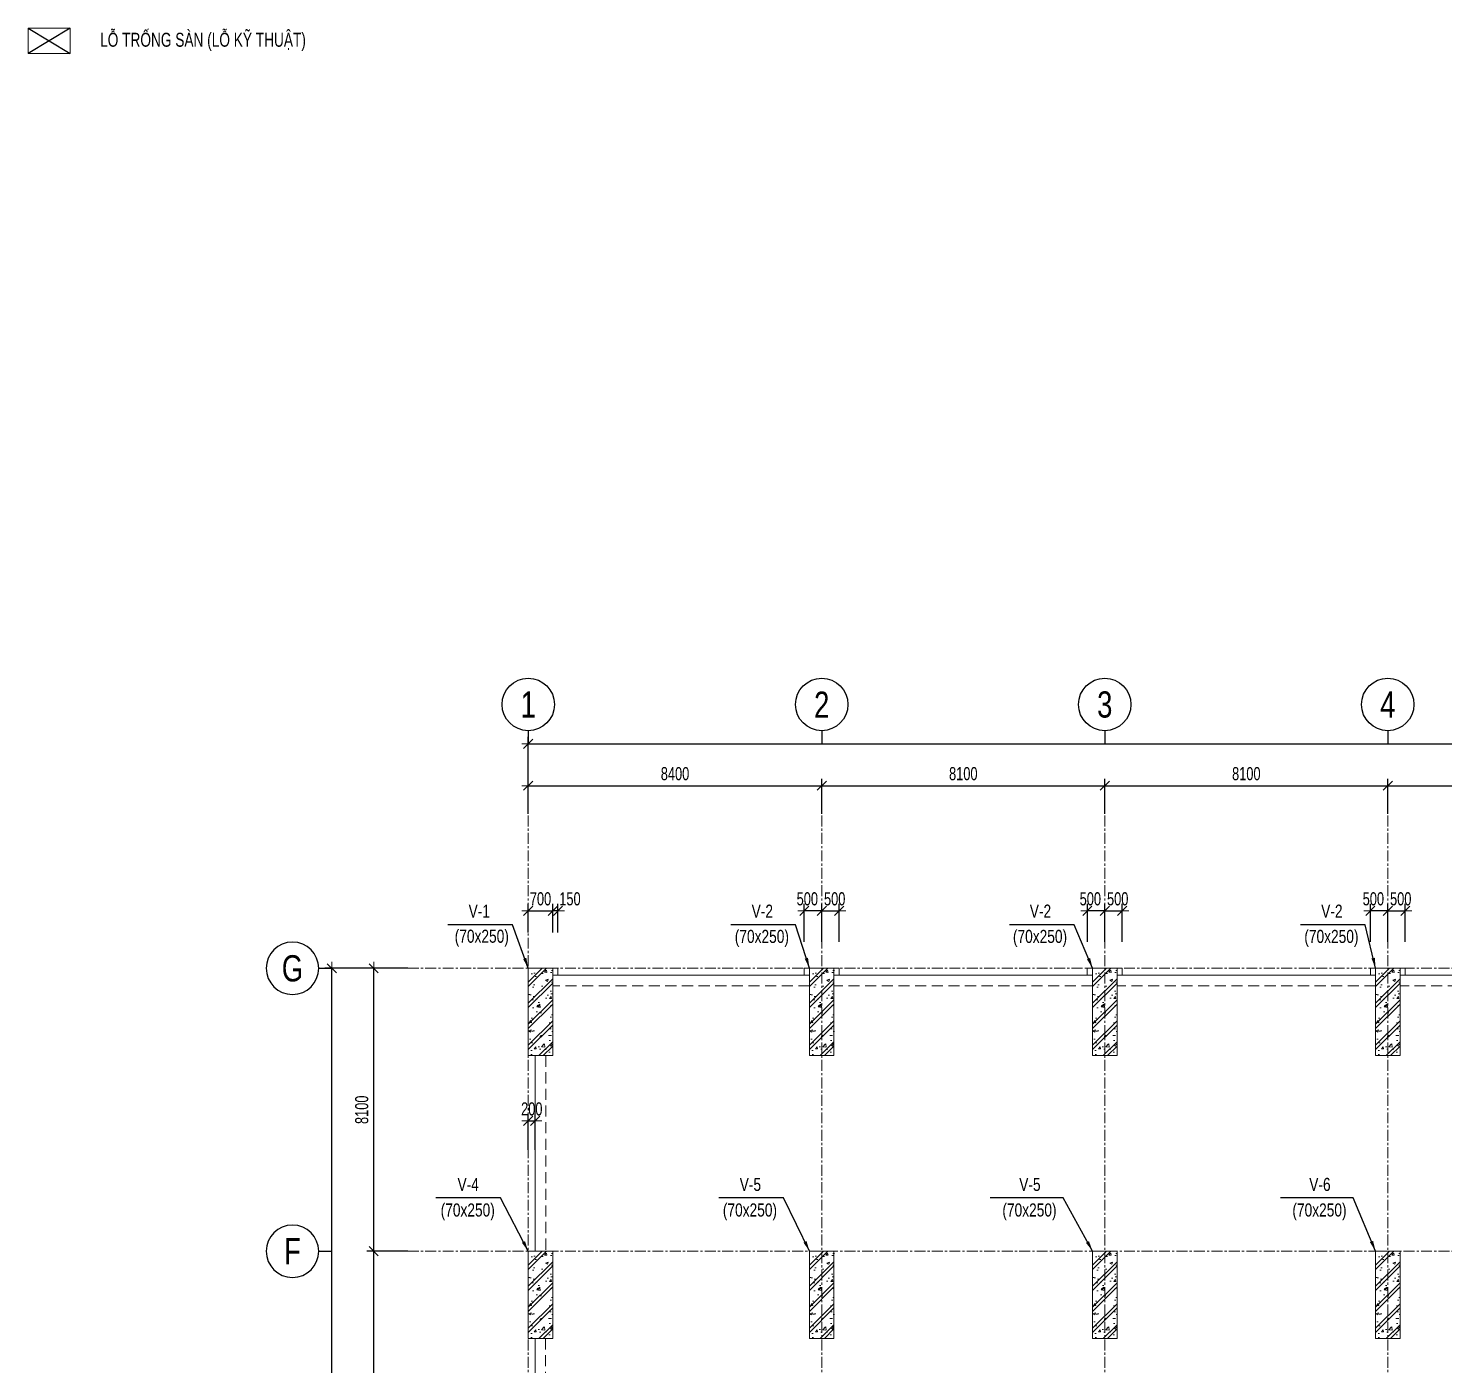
# Model space of a CAD drawing. Header units: millimetres. Extents: x 217991 to 313900, y 2625501 to 2818210.
# Drawn here: x 217991 to 258499, y 2683088 to 2721345 of the extents above; entities that cross this region are included whole.
import ezdxf
from ezdxf.enums import TextEntityAlignment as Align

# ---------------------------------------------------------------- set-up
doc = ezdxf.new("R2010")
doc.units = ezdxf.units.MM
doc.header["$LTSCALE"] = 50
doc.header["$MEASUREMENT"] = 0
doc.linetypes.add('CENTER', pattern=[2, 1.25, -0.25, 0.25, -0.25])
doc.linetypes.add('HIDDEN', pattern=[9.525, 6.35, -3.175])
doc.layers.get('Defpoints').update_dxf_attribs({"lineweight": 9})
for name, color, linetype, lineweight in [('02.CDC.DIM', 1, 'Continuous', 20), ('CDC - DAI COC', 3, 'Continuous', 0), ('CDC- COT', 4, 'Continuous', 0), ('CDC- DAM', 3, 'Continuous', 5), ('CDC- TRUC', 5, 'CENTER', 15), ('Dim', 8, 'Continuous', 15), ('Dim-off', 8, 'Continuous', 15)]:
    doc.layers.add(name, color=color, linetype=linetype, lineweight=lineweight)
for name, color, linetype in [('CDC-SAN', 3, 'Continuous'), ('CDC.02.DIM', 1, 'Continuous'), ('KCS_TEXT', 2, 'Continuous'), ('KCS_TEXT_TEN_COT', 3, 'Continuous')]:
    doc.layers.add(name, color=color, linetype=linetype)
doc.styles.add('BIGTEXT', font='VHARIAL.TTF', dxfattribs={"width": 0.8, "height": 1000})
doc.styles.add('KCS_SMTEXT', font='arial_1.ttf', dxfattribs={"width": 0.7})
doc.styles.add('VN simplex', font='arial_1.ttf', dxfattribs={"width": 0.7})
doc.dimstyles.new('DIM A1 1-150 (Time City)', dxfattribs={"dimtxt": 375, "dimasz": 1.25, "dimexe": 200, "dimexo": 0, "dimgap": 150, "dimtad": 1, "dimdec": 1, "dimzin": 13, "dimdsep": 46, "dimtxsty": 'VN simplex', "dimblk1": 'D', "dimblk2": 'D', "dimsah": 1, "dimcen": 0, "dimdle": 50, "dimclrd": 1, "dimclre": 1, "dimclrt": 2, "dimadec": 0, "dimazin": 0, "dimtfac": 1, "dimtdec": 1, "dimtix": 1, "dimtmove": 2, "dimatfit": 3, "dimldrblk": 'D', "dimfxl": 1, "dimtolj": 1, "dimtzin": 13, "dimarcsym": 0})
doc.dimstyles.new('KCS_DIM100', dxfattribs={"dimscale": 100, "dimtxt": 2.5, "dimasz": 3, "dimexe": 1.2, "dimexo": 0, "dimgap": 1, "dimtad": 1, "dimdec": 0, "dimzin": 0, "dimdsep": 46, "dimtxsty": 'KCS_SMTEXT', "dimblk": 'ARCHTICK', "dimcen": 0, "dimdle": 1, "dimclrd": 1, "dimclre": 1, "dimclrt": 2, "dimadec": 0, "dimazin": 0, "dimtfac": 1, "dimtdec": 0, "dimtix": 1, "dimtmove": 2, "dimatfit": 3, "dimfxl": 1, "dimtolj": 1, "dimtzin": 0, "dimarcsym": 0})

# ---------------------------------------------------------------- blocks, each defined once
blk = doc.blocks.new('D')
at = {"layer": 'Dim'}
blk.add_line((150, 0), (-150, 0), dxfattribs=at)
at = {"layer": 'Dim', "color": 3}
blk.add_line((106, 106), (-106, -106), dxfattribs=at)
blk = doc.blocks.new('*D99')
at = {"layer": 'Defpoints', "color": 0, "ltscale": 0.5, "transparency": 16777216}
for p in [(240700, 2699663), (232300, 2698859), (240700, 2698859)]:
    blk.add_point(p, dxfattribs=at)
at = {"layer": 'Dim', "color": 1, "lineweight": -2, "ltscale": 0.5, "transparency": 16777216}
for p, q in [((232300, 2698859), (232300, 2699863)), ((240700, 2698859), (240700, 2699863)), ((232301, 2699663), (240698, 2699663))]:
    blk.add_line(p, q, dxfattribs=at)
at = {"layer": 'Dim', "color": 1, "lineweight": -2, "ltscale": 0.5, "transparency": 16777216, "xscale": 1.25, "yscale": 1.25, "zscale": 1.25, "rotation": 180}
blk.add_blockref('D', (232300, 2699663), dxfattribs=at)
at = {"layer": 'Dim', "color": 1, "lineweight": -2, "ltscale": 0.5, "transparency": 16777216, "xscale": 1.25, "yscale": 1.25, "zscale": 1.25}
blk.add_blockref('D', (240700, 2699663), dxfattribs=at)
at = {"layer": 'Dim', "color": 2, "ltscale": 0.5, "transparency": 16777216, "insert": (236500, 2700005), "char_height": 375, "attachment_point": 5, "style": 'VN simplex'}
blk.add_mtext('\\A1;8400', dxfattribs=at)
blk = doc.blocks.new('*D100')
at = {"layer": 'Defpoints', "color": 0, "ltscale": 0.5, "transparency": 16777216}
for p in [(248800, 2699663), (240700, 2698859), (248800, 2698859)]:
    blk.add_point(p, dxfattribs=at)
at = {"layer": 'Dim', "color": 1, "lineweight": -2, "ltscale": 0.5, "transparency": 16777216}
for p, q in [((240700, 2698859), (240700, 2699863)), ((248800, 2698859), (248800, 2699863)), ((240701, 2699663), (248798, 2699663))]:
    blk.add_line(p, q, dxfattribs=at)
at = {"layer": 'Dim', "color": 1, "lineweight": -2, "ltscale": 0.5, "transparency": 16777216, "xscale": 1.25, "yscale": 1.25, "zscale": 1.25, "rotation": 180}
blk.add_blockref('D', (240700, 2699663), dxfattribs=at)
at = {"layer": 'Dim', "color": 1, "lineweight": -2, "ltscale": 0.5, "transparency": 16777216, "xscale": 1.25, "yscale": 1.25, "zscale": 1.25}
blk.add_blockref('D', (248800, 2699663), dxfattribs=at)
at = {"layer": 'Dim', "color": 2, "ltscale": 0.5, "transparency": 16777216, "insert": (244750, 2700005), "char_height": 375, "attachment_point": 5, "style": 'VN simplex'}
blk.add_mtext('\\A1;8100', dxfattribs=at)
blk = doc.blocks.new('*D101')
at = {"layer": 'Defpoints', "color": 0, "ltscale": 0.5, "transparency": 16777216}
for p in [(256900, 2699663), (248800, 2698859), (256900, 2698859)]:
    blk.add_point(p, dxfattribs=at)
at = {"layer": 'Dim', "color": 1, "lineweight": -2, "ltscale": 0.5, "transparency": 16777216}
for p, q in [((248800, 2698859), (248800, 2699863)), ((256900, 2698859), (256900, 2699863)), ((248801, 2699663), (256898, 2699663))]:
    blk.add_line(p, q, dxfattribs=at)
at = {"layer": 'Dim', "color": 1, "lineweight": -2, "ltscale": 0.5, "transparency": 16777216, "xscale": 1.25, "yscale": 1.25, "zscale": 1.25, "rotation": 180}
blk.add_blockref('D', (248800, 2699663), dxfattribs=at)
at = {"layer": 'Dim', "color": 1, "lineweight": -2, "ltscale": 0.5, "transparency": 16777216, "xscale": 1.25, "yscale": 1.25, "zscale": 1.25}
blk.add_blockref('D', (256900, 2699663), dxfattribs=at)
at = {"layer": 'Dim', "color": 2, "ltscale": 0.5, "transparency": 16777216, "insert": (252850, 2700005), "char_height": 375, "attachment_point": 5, "style": 'VN simplex'}
blk.add_mtext('\\A1;8100', dxfattribs=at)
blk = doc.blocks.new('*D102')
at = {"layer": 'Defpoints', "color": 0, "ltscale": 0.5, "transparency": 16777216}
for p in [(265000, 2699663), (256900, 2698859), (265000, 2698859)]:
    blk.add_point(p, dxfattribs=at)
at = {"layer": 'Dim', "color": 1, "lineweight": -2, "ltscale": 0.5, "transparency": 16777216}
for p, q in [((256900, 2698859), (256900, 2699863)), ((265000, 2698859), (265000, 2699863)), ((256901, 2699663), (264998, 2699663))]:
    blk.add_line(p, q, dxfattribs=at)
at = {"layer": 'Dim', "color": 1, "lineweight": -2, "ltscale": 0.5, "transparency": 16777216, "xscale": 1.25, "yscale": 1.25, "zscale": 1.25, "rotation": 180}
blk.add_blockref('D', (256900, 2699663), dxfattribs=at)
at = {"layer": 'Dim', "color": 1, "lineweight": -2, "ltscale": 0.5, "transparency": 16777216, "xscale": 1.25, "yscale": 1.25, "zscale": 1.25}
blk.add_blockref('D', (265000, 2699663), dxfattribs=at)
at = {"layer": 'Dim', "color": 2, "ltscale": 0.5, "transparency": 16777216, "insert": (260950, 2700005), "char_height": 375, "attachment_point": 5, "style": 'VN simplex'}
blk.add_mtext('\\A1;8100', dxfattribs=at)
blk = doc.blocks.new('*D123')
at = {"layer": 'Defpoints', "color": 0, "ltscale": 0.5, "transparency": 16777216}
for p in [(227876, 2686335), (228851, 2686335), (228851, 2678235)]:
    blk.add_point(p, dxfattribs=at)
at = {"layer": 'Dim', "color": 1, "lineweight": -2, "ltscale": 0.5, "transparency": 16777216}
for p, q in [((228851, 2686335), (227676, 2686335)), ((227876, 2678237), (227876, 2686334)), ((228851, 2678235), (227676, 2678235))]:
    blk.add_line(p, q, dxfattribs=at)
at = {"layer": 'Dim', "color": 1, "lineweight": -2, "ltscale": 0.5, "transparency": 16777216, "xscale": 1.25, "yscale": 1.25, "zscale": 1.25}
for p, rotation in [((227876, 2686335), 90), ((227876, 2678235), 270)]:
    blk.add_blockref('D', p, dxfattribs=dict(at, rotation=rotation))
at = {"layer": 'Dim', "color": 2, "ltscale": 0.5, "transparency": 16777216, "insert": (227535, 2682285), "char_height": 375, "attachment_point": 5, "rotation": 90, "style": 'VN simplex'}
blk.add_mtext('\\A1;8100', dxfattribs=at)
blk = doc.blocks.new('*D124')
at = {"layer": 'Defpoints', "color": 0, "ltscale": 0.5, "transparency": 16777216}
for p in [(227876, 2694435), (228851, 2694435), (228851, 2686335)]:
    blk.add_point(p, dxfattribs=at)
at = {"layer": 'Dim', "color": 1, "lineweight": -2, "ltscale": 0.5, "transparency": 16777216}
for p, q in [((228851, 2694435), (227676, 2694435)), ((227876, 2686337), (227876, 2694434)), ((228851, 2686335), (227676, 2686335))]:
    blk.add_line(p, q, dxfattribs=at)
at = {"layer": 'Dim', "color": 1, "lineweight": -2, "ltscale": 0.5, "transparency": 16777216, "xscale": 1.25, "yscale": 1.25, "zscale": 1.25}
for p, rotation in [((227876, 2694435), 90), ((227876, 2686335), 270)]:
    blk.add_blockref('D', p, dxfattribs=dict(at, rotation=rotation))
at = {"layer": 'Dim', "color": 2, "ltscale": 0.5, "transparency": 16777216, "insert": (227535, 2690385), "char_height": 375, "attachment_point": 5, "rotation": 90, "style": 'VN simplex'}
blk.add_mtext('\\A1;8100', dxfattribs=at)
blk = doc.blocks.new('*D126')
at = {"layer": 'Defpoints', "color": 0, "ltscale": 0.5, "transparency": 16777216}
for p in [(226676, 2694435), (228851, 2694435), (228851, 2645835)]:
    blk.add_point(p, dxfattribs=at)
at = {"layer": 'Dim', "color": 1, "lineweight": -2, "ltscale": 0.5, "transparency": 16777216}
for p, q in [((228851, 2694435), (226476, 2694435)), ((226676, 2645837), (226676, 2694434)), ((228851, 2645835), (226476, 2645835))]:
    blk.add_line(p, q, dxfattribs=at)
at = {"layer": 'Dim', "color": 1, "lineweight": -2, "ltscale": 0.5, "transparency": 16777216, "xscale": 1.25, "yscale": 1.25, "zscale": 1.25}
for p, rotation in [((226676, 2694435), 90), ((226676, 2645835), 270)]:
    blk.add_blockref('D', p, dxfattribs=dict(at, rotation=rotation))
at = {"layer": 'Dim', "color": 2, "ltscale": 0.5, "transparency": 16777216, "insert": (226335, 2671485), "char_height": 375, "attachment_point": 5, "rotation": 90, "style": 'VN simplex'}
blk.add_mtext('\\A1;48600', dxfattribs=at)
blk = doc.blocks.new('*D128')
at = {"layer": 'Defpoints', "color": 0, "ltscale": 0.5, "transparency": 16777216}
for p in [(289600, 2700863), (232300, 2698859), (289600, 2698859)]:
    blk.add_point(p, dxfattribs=at)
at = {"layer": 'Dim', "color": 1, "lineweight": -2, "ltscale": 0.5, "transparency": 16777216}
for p, q in [((232300, 2698859), (232300, 2701063)), ((289600, 2698859), (289600, 2701063)), ((232301, 2700863), (289598, 2700863))]:
    blk.add_line(p, q, dxfattribs=at)
at = {"layer": 'Dim', "color": 1, "lineweight": -2, "ltscale": 0.5, "transparency": 16777216, "xscale": 1.25, "yscale": 1.25, "zscale": 1.25, "rotation": 180}
blk.add_blockref('D', (232300, 2700863), dxfattribs=at)
at = {"layer": 'Dim', "color": 1, "lineweight": -2, "ltscale": 0.5, "transparency": 16777216, "xscale": 1.25, "yscale": 1.25, "zscale": 1.25}
blk.add_blockref('D', (289600, 2700863), dxfattribs=at)
at = {"layer": 'Dim', "color": 2, "ltscale": 0.5, "transparency": 16777216, "insert": (260950, 2701205), "char_height": 375, "attachment_point": 5, "style": 'VN simplex'}
blk.add_mtext('\\A1;57300', dxfattribs=at)
blk = doc.blocks.new('_ArchTick')
at = {"const_width": 0.15}
blk.add_lwpolyline([(-0.5, -0.5), (0.5, 0.5)], dxfattribs=at)
blk = doc.blocks.new('cot vach loi tang 3 new')
at = {"layer": 'CDC- COT'}
h = blk.add_hatch(dxfattribs=at)
h.set_pattern_fill('BT-01', color=8, scale=100, pattern_type=2)
h.set_pattern_definition([(50, (-164922, -574478.5), (717.2602, -62.7521), [75, -825]), (355, (-164922, -574478.5), (-138.7513, 752.1921), [60, -660]), (100.4514, (-164862.2, -574483.7), (578.5094, 689.4395), [63.7402, -701.1421]), (46.1842, (-164922, -574278.5), (1067.241, -165.519), [112.5, -1237.5]), (96.6356, (-164833.1, -574292.3), (934.6627, 974.118), [95.6103, -1051.713]), (351.1842, (-164922, -574278.5), (934.662, 974.1186), [90, -990]), (21, (-164822, -574328.5), (596.90705, -402.6189), [75, -825]), (326, (-164822, -574328.5), (243.3153, 725.15), [60, -660]), (71.4514, (-164772.26, -574362.05), (840.2226, 322.5305), [63.7402, -701.1421]), (37.5, (-164922, -574478.5), (12.15986, 332.89385), [0, -652, 0, -670, 0, -662.5]), (7.5, (-164922, -574478.5), (263.06954, 394.4117), [0, -382, 0, -637, 0, -252.5]), (327.5, (-165145, -574478.5), (533.82244, -22.55487), [0, -250, 0, -780, 0, -1035]), (317.5, (-165245, -574478.5), (583.18617, 100.105), [0, -325, 0, -518, 0, -735]), (45, (-164922, -574478.5), (-300.5204, 300.5204), []), (45, (-164922, -574356), (-300.5204, 300.5204), [])])
h.paths.add_polyline_path([(42207, -227243), (42907, -227243), (42907, -229743), (42207, -229743)])
h = blk.add_hatch(dxfattribs=at)
h.set_pattern_fill('BT-01', color=8, scale=100, pattern_type=2)
h.set_pattern_definition([(50, (-156872, -574478.5), (717.2602, -62.7521), [75, -825]), (355, (-156872, -574478.5), (-138.7513, 752.1921), [60, -660]), (100.4514, (-156812.2, -574483.7), (578.5094, 689.4395), [63.7402, -701.1421]), (46.1842, (-156872, -574278.5), (1067.241, -165.519), [112.5, -1237.5]), (96.6356, (-156783.1, -574292.3), (934.6627, 974.118), [95.6103, -1051.713]), (351.1842, (-156872, -574278.5), (934.662, 974.1186), [90, -990]), (21, (-156772, -574328.5), (596.90705, -402.6189), [75, -825]), (326, (-156772, -574328.5), (243.3153, 725.15), [60, -660]), (71.4514, (-156722.26, -574362.05), (840.2226, 322.5305), [63.7402, -701.1421]), (37.5, (-156872, -574478.5), (12.15986, 332.89385), [0, -652, 0, -670, 0, -662.5]), (7.5, (-156872, -574478.5), (263.06954, 394.4117), [0, -382, 0, -637, 0, -252.5]), (327.5, (-157095, -574478.5), (533.82244, -22.55487), [0, -250, 0, -780, 0, -1035]), (317.5, (-157195, -574478.5), (583.18617, 100.105), [0, -325, 0, -518, 0, -735]), (45, (-156872, -574478.5), (-300.5204, 300.5204), []), (45, (-156872, -574356), (-300.5204, 300.5204), [])])
h.paths.add_polyline_path([(50257, -227243), (50957, -227243), (50957, -229743), (50257, -229743)])
h = blk.add_hatch(dxfattribs=at)
h.set_pattern_fill('BT-01', color=8, scale=100, pattern_type=2)
h.set_pattern_definition([(50, (-148772, -574478.5), (717.2602, -62.7521), [75, -825]), (355, (-148772, -574478.5), (-138.7513, 752.1921), [60, -660]), (100.4514, (-148712.2, -574483.7), (578.5094, 689.4395), [63.7402, -701.1421]), (46.1842, (-148772, -574278.5), (1067.241, -165.519), [112.5, -1237.5]), (96.6356, (-148683.1, -574292.3), (934.6627, 974.118), [95.6103, -1051.713]), (351.1842, (-148772, -574278.5), (934.662, 974.1186), [90, -990]), (21, (-148672, -574328.5), (596.90705, -402.6189), [75, -825]), (326, (-148672, -574328.5), (243.3153, 725.15), [60, -660]), (71.4514, (-148622.26, -574362.05), (840.2226, 322.5305), [63.7402, -701.1421]), (37.5, (-148772, -574478.5), (12.15986, 332.89385), [0, -652, 0, -670, 0, -662.5]), (7.5, (-148772, -574478.5), (263.06954, 394.4117), [0, -382, 0, -637, 0, -252.5]), (327.5, (-148995, -574478.5), (533.82244, -22.55487), [0, -250, 0, -780, 0, -1035]), (317.5, (-149095, -574478.5), (583.18617, 100.105), [0, -325, 0, -518, 0, -735]), (45, (-148772, -574478.5), (-300.5204, 300.5204), []), (45, (-148772, -574356), (-300.5204, 300.5204), [])])
h.paths.add_polyline_path([(58357, -227243), (59057, -227243), (59057, -229743), (58357, -229743)])
h = blk.add_hatch(dxfattribs=at)
h.set_pattern_fill('BT-01', color=8, scale=100, pattern_type=2)
h.set_pattern_definition([(50, (-140672, -574478.5), (717.2602, -62.7521), [75, -825]), (355, (-140672, -574478.5), (-138.7513, 752.1921), [60, -660]), (100.4514, (-140612.2, -574483.7), (578.5094, 689.4395), [63.7402, -701.1421]), (46.1842, (-140672, -574278.5), (1067.241, -165.519), [112.5, -1237.5]), (96.6356, (-140583.1, -574292.3), (934.6627, 974.118), [95.6103, -1051.713]), (351.1842, (-140672, -574278.5), (934.662, 974.1186), [90, -990]), (21, (-140572, -574328.5), (596.90705, -402.6189), [75, -825]), (326, (-140572, -574328.5), (243.3153, 725.15), [60, -660]), (71.4514, (-140522.26, -574362.05), (840.2226, 322.5305), [63.7402, -701.1421]), (37.5, (-140672, -574478.5), (12.15986, 332.89385), [0, -652, 0, -670, 0, -662.5]), (7.5, (-140672, -574478.5), (263.06954, 394.4117), [0, -382, 0, -637, 0, -252.5]), (327.5, (-140895, -574478.5), (533.82244, -22.55487), [0, -250, 0, -780, 0, -1035]), (317.5, (-140995, -574478.5), (583.18617, 100.105), [0, -325, 0, -518, 0, -735]), (45, (-140672, -574478.5), (-300.5204, 300.5204), []), (45, (-140672, -574356), (-300.5204, 300.5204), [])])
h.paths.add_polyline_path([(66457, -227243), (67157, -227243), (67157, -229743), (66457, -229743)])
h = blk.add_hatch(dxfattribs=at)
h.set_pattern_fill('BT-01', color=8, scale=100, pattern_type=2)
h.set_pattern_definition([(50, (-164922, -582578.5), (717.2602, -62.7521), [75, -825]), (355, (-164922, -582578.5), (-138.7513, 752.1921), [60, -660]), (100.4514, (-164862.2, -582583.7), (578.5094, 689.4395), [63.7402, -701.1421]), (46.1842, (-164922, -582378.5), (1067.241, -165.519), [112.5, -1237.5]), (96.6356, (-164833.1, -582392.3), (934.6627, 974.118), [95.6103, -1051.713]), (351.1842, (-164922, -582378.5), (934.662, 974.1186), [90, -990]), (21, (-164822, -582428.5), (596.90705, -402.6189), [75, -825]), (326, (-164822, -582428.5), (243.3153, 725.15), [60, -660]), (71.4514, (-164772.26, -582462.05), (840.2226, 322.5305), [63.7402, -701.1421]), (37.5, (-164922, -582578.5), (12.15986, 332.89385), [0, -652, 0, -670, 0, -662.5]), (7.5, (-164922, -582578.5), (263.06954, 394.4117), [0, -382, 0, -637, 0, -252.5]), (327.5, (-165145, -582578.5), (533.82244, -22.55487), [0, -250, 0, -780, 0, -1035]), (317.5, (-165245, -582578.5), (583.18617, 100.105), [0, -325, 0, -518, 0, -735]), (45, (-164922, -582578.5), (-300.5204, 300.5204), []), (45, (-164922, -582456), (-300.5204, 300.5204), [])])
h.paths.add_polyline_path([(42207, -235343), (42907, -235343), (42907, -237843), (42207, -237843)])
h = blk.add_hatch(dxfattribs=at)
h.set_pattern_fill('BT-01', color=8, scale=100, pattern_type=2)
h.set_pattern_definition([(50, (-156872, -582578.5), (717.2602, -62.7521), [75, -825]), (355, (-156872, -582578.5), (-138.7513, 752.1921), [60, -660]), (100.4514, (-156812.2, -582583.7), (578.5094, 689.4395), [63.7402, -701.1421]), (46.1842, (-156872, -582378.5), (1067.241, -165.519), [112.5, -1237.5]), (96.6356, (-156783.1, -582392.3), (934.6627, 974.118), [95.6103, -1051.713]), (351.1842, (-156872, -582378.5), (934.662, 974.1186), [90, -990]), (21, (-156772, -582428.5), (596.90705, -402.6189), [75, -825]), (326, (-156772, -582428.5), (243.3153, 725.15), [60, -660]), (71.4514, (-156722.26, -582462.05), (840.2226, 322.5305), [63.7402, -701.1421]), (37.5, (-156872, -582578.5), (12.15986, 332.89385), [0, -652, 0, -670, 0, -662.5]), (7.5, (-156872, -582578.5), (263.06954, 394.4117), [0, -382, 0, -637, 0, -252.5]), (327.5, (-157095, -582578.5), (533.82244, -22.55487), [0, -250, 0, -780, 0, -1035]), (317.5, (-157195, -582578.5), (583.18617, 100.105), [0, -325, 0, -518, 0, -735]), (45, (-156872, -582578.5), (-300.5204, 300.5204), []), (45, (-156872, -582456), (-300.5204, 300.5204), [])])
h.paths.add_polyline_path([(50257, -235343), (50957, -235343), (50957, -237843), (50257, -237843)])
h = blk.add_hatch(dxfattribs=at)
h.set_pattern_fill('BT-01', color=8, scale=100, pattern_type=2)
h.set_pattern_definition([(50, (-148772, -582578.5), (717.2602, -62.7521), [75, -825]), (355, (-148772, -582578.5), (-138.7513, 752.1921), [60, -660]), (100.4514, (-148712.2, -582583.7), (578.5094, 689.4395), [63.7402, -701.1421]), (46.1842, (-148772, -582378.5), (1067.241, -165.519), [112.5, -1237.5]), (96.6356, (-148683.1, -582392.3), (934.6627, 974.118), [95.6103, -1051.713]), (351.1842, (-148772, -582378.5), (934.662, 974.1186), [90, -990]), (21, (-148672, -582428.5), (596.90705, -402.6189), [75, -825]), (326, (-148672, -582428.5), (243.3153, 725.15), [60, -660]), (71.4514, (-148622.26, -582462.05), (840.2226, 322.5305), [63.7402, -701.1421]), (37.5, (-148772, -582578.5), (12.15986, 332.89385), [0, -652, 0, -670, 0, -662.5]), (7.5, (-148772, -582578.5), (263.06954, 394.4117), [0, -382, 0, -637, 0, -252.5]), (327.5, (-148995, -582578.5), (533.82244, -22.55487), [0, -250, 0, -780, 0, -1035]), (317.5, (-149095, -582578.5), (583.18617, 100.105), [0, -325, 0, -518, 0, -735]), (45, (-148772, -582578.5), (-300.5204, 300.5204), []), (45, (-148772, -582456), (-300.5204, 300.5204), [])])
h.paths.add_polyline_path([(58357, -235343), (59057, -235343), (59057, -237843), (58357, -237843)])
h = blk.add_hatch(dxfattribs=at)
h.set_pattern_fill('BT-01', color=8, scale=100, pattern_type=2)
h.set_pattern_definition([(50, (-140672, -582578.5), (717.2602, -62.7521), [75, -825]), (355, (-140672, -582578.5), (-138.7513, 752.1921), [60, -660]), (100.4514, (-140612.2, -582583.7), (578.5094, 689.4395), [63.7402, -701.1421]), (46.1842, (-140672, -582378.5), (1067.241, -165.519), [112.5, -1237.5]), (96.6356, (-140583.1, -582392.3), (934.6627, 974.118), [95.6103, -1051.713]), (351.1842, (-140672, -582378.5), (934.662, 974.1186), [90, -990]), (21, (-140572, -582428.5), (596.90705, -402.6189), [75, -825]), (326, (-140572, -582428.5), (243.3153, 725.15), [60, -660]), (71.4514, (-140522.26, -582462.05), (840.2226, 322.5305), [63.7402, -701.1421]), (37.5, (-140672, -582578.5), (12.15986, 332.89385), [0, -652, 0, -670, 0, -662.5]), (7.5, (-140672, -582578.5), (263.06954, 394.4117), [0, -382, 0, -637, 0, -252.5]), (327.5, (-140895, -582578.5), (533.82244, -22.55487), [0, -250, 0, -780, 0, -1035]), (317.5, (-140995, -582578.5), (583.18617, 100.105), [0, -325, 0, -518, 0, -735]), (45, (-140672, -582578.5), (-300.5204, 300.5204), []), (45, (-140672, -582456), (-300.5204, 300.5204), [])])
h.paths.add_polyline_path([(66457, -235343), (67157, -235343), (67157, -237843), (66457, -237843)])
for points in [[(42207, -227243), (42907, -227243), (42907, -229743), (42207, -229743)], [(50257, -227243), (50957, -227243), (50957, -229743), (50257, -229743)], [(58357, -227243), (59057, -227243), (59057, -229743), (58357, -229743)], [(66457, -227243), (67157, -227243), (67157, -229743), (66457, -229743)], [(42207, -235343), (42907, -235343), (42907, -237843), (42207, -237843)], [(50257, -235343), (50957, -235343), (50957, -237843), (50257, -237843)], [(58357, -235343), (59057, -235343), (59057, -237843), (58357, -237843)], [(66457, -235343), (67157, -235343), (67157, -237843), (66457, -237843)]]:
    blk.add_lwpolyline(points, close=True, dxfattribs=at)
blk = doc.blocks.new('*D180')
at = {"layer": 'Defpoints', "color": 0, "ltscale": 0.5, "transparency": 16777216}
for p in [(232500, 2690067), (232300, 2689242), (232500, 2689242)]:
    blk.add_point(p, dxfattribs=at)
at = {"layer": 'Dim-off', "color": 1, "lineweight": -2, "ltscale": 0.5, "transparency": 16777216}
for p, q in [((232300, 2689242), (232300, 2690267)), ((232500, 2689242), (232500, 2690267)), ((232298, 2690067), (232297, 2690067)), ((232300, 2690067), (232500, 2690067)), ((232501, 2690067), (232502, 2690067))]:
    blk.add_line(p, q, dxfattribs=at)
at = {"layer": 'Dim-off', "color": 1, "lineweight": -2, "ltscale": 0.5, "transparency": 16777216, "xscale": 1.25, "yscale": 1.25, "zscale": 1.25}
blk.add_blockref('D', (232300, 2690067), dxfattribs=at)
at = {"layer": 'Dim-off', "color": 1, "lineweight": -2, "ltscale": 0.5, "transparency": 16777216, "xscale": 1.25, "yscale": 1.25, "zscale": 1.25, "rotation": 180}
blk.add_blockref('D', (232500, 2690067), dxfattribs=at)
at = {"layer": 'Dim-off', "color": 2, "ltscale": 0.5, "transparency": 16777216, "insert": (232400, 2690408), "char_height": 375, "attachment_point": 5, "style": 'VN simplex'}
blk.add_mtext('\\A1;200', dxfattribs=at)
blk = doc.blocks.new('*D49')
at = {"layer": 'Defpoints', "color": 0, "ltscale": 0.5, "transparency": 16777216}
for p in [(240200, 2696080), (240200, 2695190), (240700, 2695190)]:
    blk.add_point(p, dxfattribs=at)
at = {"layer": 'Dim-off', "color": 1, "lineweight": -2, "ltscale": 0.5, "transparency": 16777216}
for p, q in [((240200, 2695190), (240200, 2696280)), ((240700, 2695190), (240700, 2696280)), ((240698, 2696080), (240201, 2696080))]:
    blk.add_line(p, q, dxfattribs=at)
at = {"layer": 'Dim-off', "color": 1, "lineweight": -2, "ltscale": 0.5, "transparency": 16777216, "xscale": 1.25, "yscale": 1.25, "zscale": 1.25, "rotation": 180}
blk.add_blockref('D', (240200, 2696080), dxfattribs=at)
at = {"layer": 'Dim-off', "color": 1, "lineweight": -2, "ltscale": 0.5, "transparency": 16777216, "xscale": 1.25, "yscale": 1.25, "zscale": 1.25}
blk.add_blockref('D', (240700, 2696080), dxfattribs=at)
at = {"layer": 'Dim-off', "color": 2, "ltscale": 0.5, "transparency": 16777216, "insert": (240286, 2696422), "char_height": 375, "attachment_point": 5, "style": 'VN simplex'}
blk.add_mtext('\\A1;500', dxfattribs=at)
blk = doc.blocks.new('*D50')
at = {"layer": 'Defpoints', "color": 0, "ltscale": 0.5, "transparency": 16777216}
for p in [(233000, 2696080), (233000, 2695459), (233150, 2695459)]:
    blk.add_point(p, dxfattribs=at)
at = {"layer": 'Dim-off', "color": 1, "lineweight": -2, "ltscale": 0.5, "transparency": 16777216}
for p, q in [((233000, 2695459), (233000, 2696280)), ((233150, 2695459), (233150, 2696280)), ((232998, 2696080), (232997, 2696080)), ((233150, 2696080), (233000, 2696080)), ((233151, 2696080), (233152, 2696080))]:
    blk.add_line(p, q, dxfattribs=at)
at = {"layer": 'Dim-off', "color": 1, "lineweight": -2, "ltscale": 0.5, "transparency": 16777216, "xscale": 1.25, "yscale": 1.25, "zscale": 1.25}
blk.add_blockref('D', (233000, 2696080), dxfattribs=at)
at = {"layer": 'Dim-off', "color": 1, "lineweight": -2, "ltscale": 0.5, "transparency": 16777216, "xscale": 1.25, "yscale": 1.25, "zscale": 1.25, "rotation": 180}
blk.add_blockref('D', (233150, 2696080), dxfattribs=at)
at = {"layer": 'Dim-off', "color": 2, "ltscale": 0.5, "transparency": 16777216, "insert": (233493, 2696422), "char_height": 375, "attachment_point": 5, "style": 'VN simplex'}
blk.add_mtext('\\A1;150', dxfattribs=at)
blk = doc.blocks.new('*D51')
at = {"layer": 'Defpoints', "color": 0, "ltscale": 0.5, "transparency": 16777216}
for p in [(241200, 2696080), (240700, 2695190), (241200, 2695190)]:
    blk.add_point(p, dxfattribs=at)
at = {"layer": 'Dim-off', "color": 1, "lineweight": -2, "ltscale": 0.5, "transparency": 16777216}
for p, q in [((240700, 2695190), (240700, 2696280)), ((241200, 2695190), (241200, 2696280)), ((240701, 2696080), (241198, 2696080))]:
    blk.add_line(p, q, dxfattribs=at)
at = {"layer": 'Dim-off', "color": 1, "lineweight": -2, "ltscale": 0.5, "transparency": 16777216, "xscale": 1.25, "yscale": 1.25, "zscale": 1.25, "rotation": 180}
blk.add_blockref('D', (240700, 2696080), dxfattribs=at)
at = {"layer": 'Dim-off', "color": 1, "lineweight": -2, "ltscale": 0.5, "transparency": 16777216, "xscale": 1.25, "yscale": 1.25, "zscale": 1.25}
blk.add_blockref('D', (241200, 2696080), dxfattribs=at)
at = {"layer": 'Dim-off', "color": 2, "ltscale": 0.5, "transparency": 16777216, "insert": (241069, 2696422), "char_height": 375, "attachment_point": 5, "style": 'VN simplex'}
blk.add_mtext('\\A1;500', dxfattribs=at)
blk = doc.blocks.new('*D52')
at = {"layer": 'Defpoints', "color": 0, "ltscale": 0.5, "transparency": 16777216}
for p in [(248300, 2696080), (248300, 2695190), (248800, 2695190)]:
    blk.add_point(p, dxfattribs=at)
at = {"layer": 'Dim-off', "color": 1, "lineweight": -2, "ltscale": 0.5, "transparency": 16777216}
for p, q in [((248300, 2695190), (248300, 2696280)), ((248800, 2695190), (248800, 2696280)), ((248798, 2696080), (248301, 2696080))]:
    blk.add_line(p, q, dxfattribs=at)
at = {"layer": 'Dim-off', "color": 1, "lineweight": -2, "ltscale": 0.5, "transparency": 16777216, "xscale": 1.25, "yscale": 1.25, "zscale": 1.25, "rotation": 180}
blk.add_blockref('D', (248300, 2696080), dxfattribs=at)
at = {"layer": 'Dim-off', "color": 1, "lineweight": -2, "ltscale": 0.5, "transparency": 16777216, "xscale": 1.25, "yscale": 1.25, "zscale": 1.25}
blk.add_blockref('D', (248800, 2696080), dxfattribs=at)
at = {"layer": 'Dim-off', "color": 2, "ltscale": 0.5, "transparency": 16777216, "insert": (248386, 2696422), "char_height": 375, "attachment_point": 5, "style": 'VN simplex'}
blk.add_mtext('\\A1;500', dxfattribs=at)
blk = doc.blocks.new('*D53')
at = {"layer": 'Defpoints', "color": 0, "ltscale": 0.5, "transparency": 16777216}
for p in [(249300, 2696080), (248800, 2695190), (249300, 2695190)]:
    blk.add_point(p, dxfattribs=at)
at = {"layer": 'Dim-off', "color": 1, "lineweight": -2, "ltscale": 0.5, "transparency": 16777216}
for p, q in [((248800, 2695190), (248800, 2696280)), ((249300, 2695190), (249300, 2696280)), ((248801, 2696080), (249298, 2696080))]:
    blk.add_line(p, q, dxfattribs=at)
at = {"layer": 'Dim-off', "color": 1, "lineweight": -2, "ltscale": 0.5, "transparency": 16777216, "xscale": 1.25, "yscale": 1.25, "zscale": 1.25, "rotation": 180}
blk.add_blockref('D', (248800, 2696080), dxfattribs=at)
at = {"layer": 'Dim-off', "color": 1, "lineweight": -2, "ltscale": 0.5, "transparency": 16777216, "xscale": 1.25, "yscale": 1.25, "zscale": 1.25}
blk.add_blockref('D', (249300, 2696080), dxfattribs=at)
at = {"layer": 'Dim-off', "color": 2, "ltscale": 0.5, "transparency": 16777216, "insert": (249169, 2696422), "char_height": 375, "attachment_point": 5, "style": 'VN simplex'}
blk.add_mtext('\\A1;500', dxfattribs=at)
blk = doc.blocks.new('*D54')
at = {"layer": 'Defpoints', "color": 0, "ltscale": 0.5, "transparency": 16777216}
for p in [(256400, 2696080), (256400, 2695190), (256900, 2695190)]:
    blk.add_point(p, dxfattribs=at)
at = {"layer": 'Dim-off', "color": 1, "lineweight": -2, "ltscale": 0.5, "transparency": 16777216}
for p, q in [((256400, 2695190), (256400, 2696280)), ((256900, 2695190), (256900, 2696280)), ((256898, 2696080), (256401, 2696080))]:
    blk.add_line(p, q, dxfattribs=at)
at = {"layer": 'Dim-off', "color": 1, "lineweight": -2, "ltscale": 0.5, "transparency": 16777216, "xscale": 1.25, "yscale": 1.25, "zscale": 1.25, "rotation": 180}
blk.add_blockref('D', (256400, 2696080), dxfattribs=at)
at = {"layer": 'Dim-off', "color": 1, "lineweight": -2, "ltscale": 0.5, "transparency": 16777216, "xscale": 1.25, "yscale": 1.25, "zscale": 1.25}
blk.add_blockref('D', (256900, 2696080), dxfattribs=at)
at = {"layer": 'Dim-off', "color": 2, "ltscale": 0.5, "transparency": 16777216, "insert": (256486, 2696422), "char_height": 375, "attachment_point": 5, "style": 'VN simplex'}
blk.add_mtext('\\A1;500', dxfattribs=at)
blk = doc.blocks.new('*D55')
at = {"layer": 'Defpoints', "color": 0, "ltscale": 0.5, "transparency": 16777216}
for p in [(257400, 2696080), (256900, 2695190), (257400, 2695190)]:
    blk.add_point(p, dxfattribs=at)
at = {"layer": 'Dim-off', "color": 1, "lineweight": -2, "ltscale": 0.5, "transparency": 16777216}
for p, q in [((256900, 2695190), (256900, 2696280)), ((257400, 2695190), (257400, 2696280)), ((256901, 2696080), (257398, 2696080))]:
    blk.add_line(p, q, dxfattribs=at)
at = {"layer": 'Dim-off', "color": 1, "lineweight": -2, "ltscale": 0.5, "transparency": 16777216, "xscale": 1.25, "yscale": 1.25, "zscale": 1.25, "rotation": 180}
blk.add_blockref('D', (256900, 2696080), dxfattribs=at)
at = {"layer": 'Dim-off', "color": 1, "lineweight": -2, "ltscale": 0.5, "transparency": 16777216, "xscale": 1.25, "yscale": 1.25, "zscale": 1.25}
blk.add_blockref('D', (257400, 2696080), dxfattribs=at)
at = {"layer": 'Dim-off', "color": 2, "ltscale": 0.5, "transparency": 16777216, "insert": (257269, 2696422), "char_height": 375, "attachment_point": 5, "style": 'VN simplex'}
blk.add_mtext('\\A1;500', dxfattribs=at)
blk = doc.blocks.new('*D72')
at = {"layer": 'Defpoints', "color": 0, "ltscale": 0.5, "transparency": 16777216}
for p in [(233000, 2696080), (232300, 2695459), (233000, 2695459)]:
    blk.add_point(p, dxfattribs=at)
at = {"layer": 'Dim-off', "color": 1, "lineweight": -2, "ltscale": 0.5, "transparency": 16777216}
for p, q in [((232300, 2695459), (232300, 2696280)), ((233000, 2695459), (233000, 2696280)), ((232298, 2696080), (232297, 2696080)), ((232300, 2696080), (233000, 2696080)), ((233001, 2696080), (233002, 2696080))]:
    blk.add_line(p, q, dxfattribs=at)
at = {"layer": 'Dim-off', "color": 1, "lineweight": -2, "ltscale": 0.5, "transparency": 16777216, "xscale": 1.25, "yscale": 1.25, "zscale": 1.25}
blk.add_blockref('D', (232300, 2696080), dxfattribs=at)
at = {"layer": 'Dim-off', "color": 1, "lineweight": -2, "ltscale": 0.5, "transparency": 16777216, "xscale": 1.25, "yscale": 1.25, "zscale": 1.25, "rotation": 180}
blk.add_blockref('D', (233000, 2696080), dxfattribs=at)
at = {"layer": 'Dim-off', "color": 2, "ltscale": 0.5, "transparency": 16777216, "insert": (232650, 2696422), "char_height": 375, "attachment_point": 5, "style": 'VN simplex'}
blk.add_mtext('\\A1;700', dxfattribs=at)
blk = doc.blocks.new('_Axis name')
at = {"layer": 'CDC.02.DIM'}
blk.add_line((0, 2.5), (0, 0), dxfattribs=at)
blk.add_circle((0, 7.5), 5, dxfattribs=at)
at = {"layer": 'CDC.02.DIM', "style": 'BIGTEXT', "width": 0.75}
blk.add_attdef('.', text='', height=5, dxfattribs=at).set_placement((0, 7.5), align=Align.MIDDLE)

msp = doc.modelspace()

# ---------------------------------------------------------------- linework, layer by layer
at = {"layer": 'CDC - DAI COC', "color": 3}
msp.add_lwpolyline([(219191.22, 2720625.47), (219191.22, 2721345.47), (217991.22, 2721345.47), (217991.22, 2720625.47)], close=True, dxfattribs=at)
at = {"layer": 'CDC- DAM'}
for p, q in [((240349.56, 2694235.49), (232999.56, 2694235.49)), ((248449.56, 2694235.49), (241049.56, 2694235.49)), ((256549.56, 2694235.49), (249149.56, 2694235.49)), ((264649.56, 2694235.49), (257249.56, 2694235.49)), ((232499.56, 2691935.49), (232499.56, 2686335.49)), ((232499.56, 2683835.49), (232499.56, 2680035.49))]:
    msp.add_line(p, q, dxfattribs=at)
for points in [[(232299.56, 2694435.49), (233149.56, 2694435.49), (233149.56, 2694235.49)], [(240199.56, 2694235.49), (240199.56, 2694435.49), (241199.56, 2694435.49), (241199.56, 2694235.49)], [(248299.56, 2694235.49), (248299.56, 2694435.49), (249299.56, 2694435.49), (249299.56, 2694235.49)], [(256399.56, 2694235.49), (256399.56, 2694435.49), (257399.56, 2694435.49), (257399.56, 2694235.49)]]:
    msp.add_lwpolyline(points, dxfattribs=at)
at = {"layer": 'CDC- DAM', "linetype": 'HIDDEN'}
for points in [[(240349.56, 2693935.49), (232999.56, 2693935.49)], [(248449.56, 2693935.49), (241049.56, 2693935.49)], [(256549.56, 2693935.49), (249149.56, 2693935.49)], [(264649.56, 2693935.49), (257249.56, 2693935.49)], [(232799.56, 2691935.49), (232799.56, 2686335.49)], [(232796.11, 2683835.49), (232796.11, 2680035.49)]]:
    msp.add_lwpolyline(points, dxfattribs=at)
at = {"layer": 'CDC- TRUC', "ltscale": 5}
for p, q in [((232299.56, 2642498.47), (232299.56, 2698859.23)), ((240699.56, 2642498.47), (240699.56, 2698859.23)), ((248799.56, 2642498.47), (248799.56, 2698859.23)), ((256899.56, 2642498.47), (256899.56, 2698859.23)), ((228851.14, 2694435.49), (294103.01, 2694435.49)), ((228851.14, 2686335.49), (294103.01, 2686335.49))]:
    msp.add_line(p, q, dxfattribs=at)
at = {"layer": 'CDC-SAN', "color": 1, "ltscale": 0.5}
for p, q in [((217991.22, 2721345.47), (219191.22, 2720625.47)), ((219191.22, 2721345.47), (217991.22, 2720625.47))]:
    msp.add_line(p, q, dxfattribs=at)

# ---------------------------------------------------------------- block references
msp.add_blockref('cot vach loi tang 3 new', (190092.19, 2921678.42))
at = {"layer": '02.CDC.DIM', "xscale": 150, "yscale": 150, "zscale": 150}
for p, values in [((232298.31, 2700863.28), {'.': '1'}), ((240698.31, 2700863.28), {'.': '2'}), ((248798.31, 2700863.28), {'.': '3'}), ((256898.31, 2700863.28), {'.': '4'})]:
    msp.add_blockref('_Axis name', p, dxfattribs=at).add_auto_attribs(values)
at = {"layer": '02.CDC.DIM'}
ref = msp.add_blockref('_Axis name', (226676.45, 2694435.49), dxfattribs=dict(at, xscale=-150, yscale=150, zscale=150, rotation=90))
ref.add_attrib('.', 'G', dxfattribs={"layer": 'CDC.02.DIM', "height": 750, "style": 'BIGTEXT', "width": 0.75}).set_placement((225551.45, 2694435.49), align=Align.MIDDLE)
ref = msp.add_blockref('_Axis name', (226676.45, 2686335.49), dxfattribs=dict(at, xscale=-150, yscale=150, zscale=150, rotation=90))
ref.add_attrib('.', 'F', dxfattribs={"layer": 'CDC.02.DIM', "height": 750, "style": 'BIGTEXT', "width": 0.75}).set_placement((225551.45, 2686335.49), align=Align.MIDDLE)

# ---------------------------------------------------------------- texts
at = {"layer": 'KCS_TEXT', "color": 2, "style": 'VN simplex', "width": 0.7}
msp.add_text('LỖ TRỐNG SÀN (LỖ KỸ THUẬT)', height=400, dxfattribs=at).set_placement((220046.39, 2720817.09))
at = {"layer": 'KCS_TEXT_TEN_COT', "style": 'KCS_SMTEXT', "width": 0.75}
for s, p in [('V-1', (230898.1, 2695884.29)), ('V-2', (238998.1, 2695884.29)), ('V-2', (246958.6, 2695884.29)), ('V-2', (255298.1, 2695884.29)), ('(70x250)', (230969.56, 2695166.76)), ('(70x250)', (238985.06, 2695160.76)), ('(70x250)', (246945.56, 2695160.76)), ('(70x250)', (255285.06, 2695160.76)), ('V-4', (230580.6, 2688060.79)), ('V-5', (238656.6, 2688060.79)), ('V-5', (246656.6, 2688060.79)), ('V-6', (254956.6, 2688060.79)), ('(70x250)', (230567.56, 2687329.26)), ('(70x250)', (238643.56, 2687329.26)), ('(70x250)', (246643.56, 2687329.26)), ('(70x250)', (254943.56, 2687329.26))]:
    msp.add_text(s, height=375, dxfattribs=at).set_placement(p, align=Align.CENTER)

# ---------------------------------------------------------------- dimensions: what is measured, and where the dimension line sits
at = {"layer": 'Dim', "color": 1, "ltscale": 0.5}
for base, p1, p2, picture, middle in [((289599.56, 2700863.28), (232299.56, 2698859.23), (289599.56, 2698859.23), '*D128', (260949.56, 2701204.87)), ((240699.56, 2699663.28), (232299.56, 2698859.23), (240699.56, 2698859.23), '*D99', (236499.56, 2700004.75)), ((248799.56, 2699663.28), (240699.56, 2698859.23), (248799.56, 2698859.23), '*D100', (244749.56, 2700004.75)), ((256899.56, 2699663.28), (248799.56, 2698859.23), (256899.56, 2698859.23), '*D101', (252849.56, 2700004.75)), ((264999.56, 2699663.28), (256899.56, 2698859.23), (264999.56, 2698859.23), '*D102', (260949.56, 2700004.75))]:
    dim = msp.add_linear_dim(base=base, p1=p1, p2=p2, dimstyle='DIM A1 1-150 (Time City)', dxfattribs=at)
    dim.commit()
    dim.dimension.update_dxf_attribs({"geometry": picture, "text_midpoint": middle})
dim = msp.add_linear_dim(base=(226676.45, 2694435.49), p1=(228851.14, 2645835.49), p2=(228851.14, 2694435.49), angle=90, dimstyle='DIM A1 1-150 (Time City)', dxfattribs=at)
dim.commit()
dim.dimension.update_dxf_attribs({"geometry": '*D126', "text_midpoint": (226334.98, 2671484.65), "dimtype": 160})
for base, p1, p2, picture, middle in [((227876.45, 2694435.49), (228851.14, 2686335.49), (228851.14, 2694435.49), '*D124', (227534.98, 2690385.49)), ((227876.45, 2686335.49), (228851.14, 2678235.49), (228851.14, 2686335.49), '*D123', (227534.98, 2682285.49))]:
    dim = msp.add_linear_dim(base=base, p1=p1, p2=p2, angle=90, dimstyle='DIM A1 1-150 (Time City)', dxfattribs=at)
    dim.commit()
    dim.dimension.update_dxf_attribs({"geometry": picture, "text_midpoint": middle})
at = {"layer": 'Dim-off', "color": 1, "ltscale": 0.5}
dim = msp.add_linear_dim(base=(232999.56, 2696080.39), p1=(232299.56, 2695458.73), p2=(232999.56, 2695458.73), angle=180, dimstyle='DIM A1 1-150 (Time City)', dxfattribs=at)
dim.commit()
dim.dimension.update_dxf_attribs({"geometry": '*D72', "text_midpoint": (232649.56, 2696421.86)})
for base, p1, p2, picture, middle in [((232999.56, 2696080.39), (233149.56, 2695458.73), (232999.56, 2695458.73), '*D50', (233493.34, 2696421.86)), ((240199.56, 2696080.39), (240699.56, 2695190.16), (240199.56, 2695190.16), '*D49', (240286.38, 2696421.86)), ((248299.56, 2696080.39), (248799.56, 2695190.16), (248299.56, 2695190.16), '*D52', (248386.38, 2696421.86)), ((256399.56, 2696080.39), (256899.56, 2695190.16), (256399.56, 2695190.16), '*D54', (256486.38, 2696421.86))]:
    dim = msp.add_linear_dim(base=base, p1=p1, p2=p2, dimstyle='DIM A1 1-150 (Time City)', dxfattribs=at)
    dim.commit()
    dim.dimension.update_dxf_attribs({"geometry": picture, "text_midpoint": middle, "dimtype": 160})
for base, p1, p2, picture, middle in [((241199.56, 2696080.39), (240699.56, 2695190.16), (241199.56, 2695190.16), '*D51', (241069.04, 2696421.86)), ((249299.56, 2696080.39), (248799.56, 2695190.16), (249299.56, 2695190.16), '*D53', (249169.04, 2696421.86)), ((257399.56, 2696080.39), (256899.56, 2695190.16), (257399.56, 2695190.16), '*D55', (257269.04, 2696421.86))]:
    dim = msp.add_linear_dim(base=base, p1=p1, p2=p2, angle=180, dimstyle='DIM A1 1-150 (Time City)', dxfattribs=at)
    dim.commit()
    dim.dimension.update_dxf_attribs({"geometry": picture, "text_midpoint": middle, "dimtype": 160})
dim = msp.add_linear_dim(base=(232499.56, 2690066.84), p1=(232299.56, 2689241.54), p2=(232499.56, 2689241.54), dimstyle='DIM A1 1-150 (Time City)', dxfattribs=at)
dim.commit()
dim.dimension.update_dxf_attribs({"geometry": '*D180', "text_midpoint": (232399.56, 2690408.3)})

# ---------------------------------------------------------------- leaders
at = {"layer": 'KCS_TEXT_TEN_COT', "color": 1}
for points in [[(232299.56, 2694436.23), (231849.12, 2695684.29), (229997.19, 2695684.29)], [(240349.56, 2694436.23), (239949.12, 2695684.29), (238097.19, 2695684.29)], [(248449.56, 2694436.23), (247925.12, 2695684.29), (246073.19, 2695684.29)], [(256549.56, 2694436.23), (256249.12, 2695684.29), (254397.19, 2695684.29)], [(232299.56, 2686336.23), (231507.62, 2687860.79), (229655.69, 2687860.79)], [(240349.56, 2686336.23), (239607.62, 2687860.79), (237755.69, 2687860.79)], [(248449.56, 2686336.23), (247607.62, 2687860.79), (245523.71, 2687860.79)], [(256549.56, 2686336.23), (255907.62, 2687860.79), (253823.71, 2687860.79)]]:
    msp.add_leader(points, dimstyle='KCS_DIM100', dxfattribs=at)

doc.saveas('drawing.dxf')
